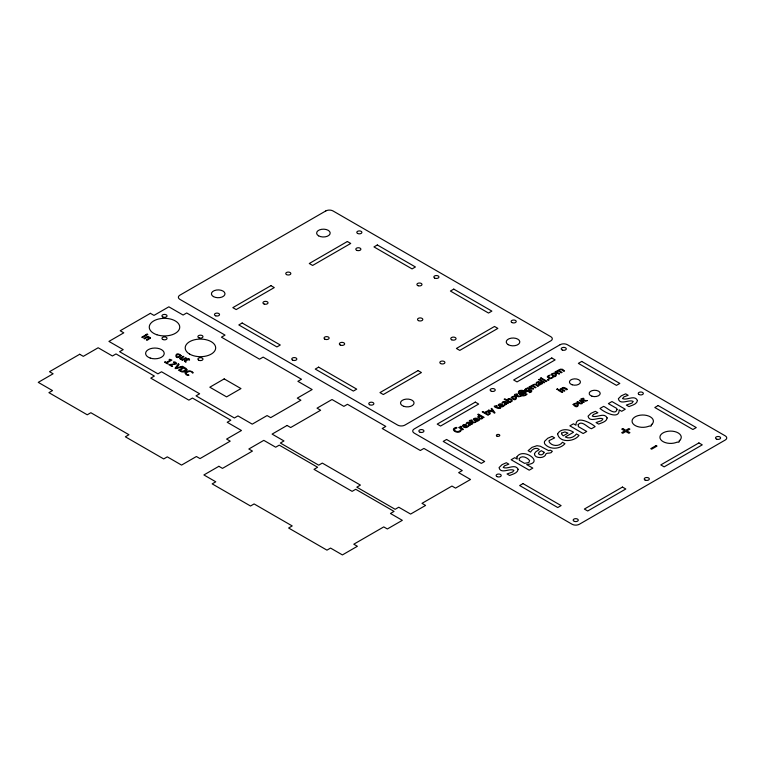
<?xml version="1.0" encoding="UTF-8"?>
<svg xmlns="http://www.w3.org/2000/svg" width="765" height="765" viewBox="0 0 765 765"><rect width="100%" height="100%" fill="white"/><g stroke="black" fill="none" stroke-linecap="round" stroke-linejoin="round"><path stroke-width="1.15" d="M482.237 417.116C481.883 420.501 475.715 415.873 480.42 416.064L482.237 417.116M485.89 412.861L487.697 414.248C492.115 414.525 486.97 410.03 485.89 412.861M507.836 400.191L509.653 401.568C514.061 401.855 508.916 397.351 507.836 400.191M520.315 392.55C520.64 396.624 529.925 392.445 524.235 390.743C512.77 388.094 520.726 400.238 527.085 394.176L526.655 393.927C524.58 397.446 515.381 393.784 520.286 390.858C524.226 388.859 528.94 395.715 521.912 391.317L520.315 392.55M454.142 429.385C454.802 431.986 459.402 432.397 460.616 429.892L461.276 430.265C458.924 435.342 448.405 429.299 456.265 427.386L456.982 427.798L454.142 429.385M524.991 389.509C526.177 393.745 530.25 389.643 531.006 390.628A1.329 0.765 0 0 1 531.044 391.355L529.074 392.235L529.61 392.646C534.439 391.833 530.336 388.228 527.592 387.74L526.836 388.429A2.008 1.157 0 0 0 525.651 388.763L524.991 389.509M462.443 425.627L463.418 427.052L465.474 427.597A2.553 1.473 0 0 0 467.023 427.329L468.486 426.277L467.922 425.952L466.095 427.052L464.279 426.707C470.102 425.33 463.437 423.227 462.443 425.627M473.468 419.258L474.453 420.683L476.499 421.228A2.553 1.473 0 0 0 478.049 420.96L479.512 419.909L478.947 419.583L477.13 420.683L475.314 420.339C481.137 418.962 474.463 416.858 473.468 419.258M498.35 404.895L499.325 406.32L501.371 406.875A2.553 1.473 0 0 0 502.921 406.607L504.393 405.546L503.819 405.221L502.003 406.32L500.186 405.976C506.009 404.599 499.344 402.495 498.35 404.895M180.224 355.333C175.72 360.334 175.07 351.996 180.224 355.333M468.907 424.221L469.748 424.919L470.905 424.001L469.882 423.408L468.907 424.221M504.814 403.49L505.655 404.188L506.803 403.27L505.789 402.686L504.814 403.49M538.914 383.81L539.746 384.499L540.903 383.581L539.889 382.997L538.914 383.81M460.702 427.214L463.389 429.366L462.682 429.777L458.732 427.501L460.061 427.166A1.769 1.023 0 0 1 460.597 426.325L461.515 426.583L460.702 427.214M617.001 409.514C615.213 416.227 606.502 407.162 603.595 406.378L600.018 408.443C602.992 411.417 619.516 420.702 619.162 409.849L621.668 411.293L625.254 409.227L611.962 401.549L608.376 403.624L616.743 408.443L617.001 409.514M578.177 424.661L578.378 426.631L586.736 431.46L583.16 433.526L569.868 425.856L573.454 423.781L575.959 425.235C575.615 414.372 592.129 423.667 595.103 426.631L591.517 428.696C587.864 428.046 581.706 419.708 578.177 424.661M518.154 469.328C517.695 473.219 512.617 474.128 509.653 475.476L507.032 473.956L512.693 471.967L513.917 470.293C509.777 467.97 500.645 474.51 499.038 467.606L502.022 464.68L506.353 462.72L508.868 464.173L504.546 465.799L503.236 467.453C507.597 469.681 515.199 463.294 518.154 469.328M607.161 417.939C606.702 421.831 601.625 422.749 598.66 424.087L596.031 422.567L601.701 420.587L602.916 418.904C598.785 416.581 589.643 423.122 588.036 416.217L591.02 413.291L595.361 411.331L597.876 412.784L593.554 414.41L592.244 416.064C596.604 418.292 604.207 411.905 607.161 417.939M637.455 400.449C636.996 404.341 631.919 405.259 628.954 406.598L626.325 405.077L631.995 403.098L633.21 401.415C629.079 399.091 619.937 405.632 618.33 398.728L621.314 395.801L625.655 393.841L628.17 395.295L623.848 396.92L622.538 398.575C626.898 400.803 634.501 394.415 637.455 400.449M516.92 456.887L517.245 459.124L514.74 457.68L511.154 459.746L529.227 470.179L532.813 468.113L526.683 464.575C545.541 463.198 523.107 446.817 516.92 456.887M582.108 402.38L581.037 403.346L577.671 401.549L576.963 401.969C577.938 403.117 582.595 405.402 582.672 402.361L584.125 402.38L580.186 400.105L579.468 400.516L582.108 402.38M562.304 388.62L562.342 389.337L564.895 390.81L564.178 391.221L560.238 388.945L561.692 388.964C561.778 385.923 566.425 388.209 567.41 389.366L566.693 389.777L563.336 387.989L562.304 388.62M511.307 397.408C516.834 404.675 519.521 391.976 511.307 397.408M551.183 374.381C556.71 381.649 559.397 368.959 551.183 374.381M573.128 404.436C578.656 411.704 581.343 399.014 573.128 404.436M557.618 433.803C559.129 443.078 574.257 441.998 579.009 435.409L576.485 433.956C573.96 437.341 569.179 439.072 565.278 436.997L573.52 432.244C568.854 428.983 560.802 428.19 557.618 433.803M482.801 417.719C481.453 421.525 474.29 415.93 479.932 415.778L477.695 414.487L478.412 414.075L484.14 417.384L482.801 417.719M485.364 412.259L485.44 412.937L482.906 411.474L482.189 411.886L487.974 415.223L488.596 414.859L488.194 414.525C493.54 414.439 487.362 409.074 485.364 412.259M507.319 399.588L507.386 400.267L504.862 398.804L504.145 399.215L509.92 402.553L510.551 402.189L510.14 401.855C515.486 401.768 509.308 396.394 507.319 399.588M534.467 453.645C534.066 457.269 539.363 458.015 542.002 457.327A6.761 3.902 0 0 0 545.397 455.175C545.598 451.446 550.838 454.84 552.34 451.274L550.245 450.164L548.687 450.671L540.319 446.234L536.963 445.699L532.01 447.362L528.118 450.671L530.585 452.096C532.105 448.978 536.351 446.884 539.268 449.495L535.71 451.895L534.467 453.645M519.253 458.56L519.292 460.31L524.551 463.351L528.787 462.576L529.619 460.626C527.62 457.652 521.778 454.888 519.253 458.56M530.996 386.593L530.996 387.281L533.635 388.811L532.928 389.222L528.978 386.947L529.696 386.526C531.761 386.344 534.869 381.582 538.484 386.009L537.757 386.43C535.49 383.064 530.155 385.292 536.064 387.406L535.337 387.826L531.943 386.019L530.996 386.593M557.073 371.541L557.073 372.23L559.712 373.75L559.005 374.161L555.055 371.886L555.773 371.474C557.838 371.293 560.946 366.531 564.56 370.958L563.834 371.369C561.567 368.003 556.231 370.241 562.141 372.354L561.414 372.765L558.02 370.958L557.073 371.541M561.606 433.105L561.481 433.918L563.212 435.859L567.984 433.105L564.886 431.948L561.606 433.105M549.28 440.516L549.06 441.711C551.622 446.416 559.444 446.789 562.476 442.266L564.952 443.7C559.97 449.218 550.398 449.925 545.158 444.427A8.31 4.8 0 0 1 544.632 441.271L547.807 438.24L552.062 436.385L554.654 437.876L549.28 440.516M471.393 424.164C464.795 429.71 471.909 418.971 466.717 423.81L466.124 423.475C467.176 420.109 475.505 424.642 471.393 424.164M507.3 403.432C500.693 408.979 507.817 398.24 502.624 403.079L502.031 402.744C503.083 399.378 511.402 403.91 507.3 403.432M541.4 383.753C534.792 389.289 541.916 378.551 536.724 383.399L536.131 383.055C537.183 379.698 545.502 384.221 541.4 383.753M463.294 425.464L463.772 426.373L465.512 425.369L463.294 425.464M474.329 419.096L474.807 420.004L476.547 419L474.329 419.096M499.201 404.733L499.679 405.651L501.419 404.647L499.201 404.733M181.104 355.61C173.885 362.256 174.43 349.318 181.104 355.61M185.082 372.871L186.172 374.821L188.974 375.204C182.108 374.448 190.552 368.587 192.589 373.11L193.306 372.698C191.221 370.308 186.966 370.25 185.082 372.871M529.457 389.968C528.338 392.818 523.604 388.4 527.812 388.706L529.457 389.968M544.03 452.249L543.638 453.53L541.869 454.754L539.994 454.754L538.455 453.76L539.096 452.134L541.333 450.69L544.03 452.249M520.917 392.426C521.29 395.476 526.463 393.162 521.797 391.871L520.917 392.426M186.956 369.811L185.752 371.168L183.677 371.905A3.165 1.826 0 0 1 181.554 371.79L178.436 370.193L183.81 367.095L186.278 368.567L186.956 369.811M185.895 369.619L182.787 371.398L179.765 370.308L184.002 367.86L185.895 369.619M175.701 363.174L174.363 364.035L168.797 364.628L171.991 366.473L172.622 366.11L170.289 364.771L176.333 363.968A1.865 1.081 0 0 0 176.667 363.279L175.07 361.988L173.464 362.084L175.701 363.174M548.457 376.351C548.381 378.187 551.794 378.627 552.626 376.992L553.238 377.355L550.877 378.579A2.821 1.626 0 0 1 549.27 378.426L547.405 377.164A2.333 1.348 0 0 1 547.558 376.275L549.413 375.194L550.016 375.539L548.457 376.351M512.234 397.236C515.371 402.094 517.58 394.807 512.234 397.236M552.11 374.219C555.247 379.067 557.465 371.78 552.11 374.219M574.056 404.274C577.192 409.122 579.411 401.835 574.056 404.274M184.566 360.937L185.627 362.237L186.124 361.95L185.541 361.166L188.018 359.684L189.586 359.971L188.553 359.378L189.338 358.928L187.349 358.68L184.566 360.937M150.485 338.025L147.081 340.339L146.364 339.918L149.433 337.805L147.129 337.413L144.575 338.885L143.858 338.474L147.798 336.198L148.515 336.61L147.779 337.04L149.548 337.164L150.485 338.025M179.909 358.221L180.244 359.234L182.462 359.56L181.726 359.98L182.433 360.392L186.383 358.116L185.666 357.704L183.112 359.177L180.798 358.785L183.868 356.672L183.151 356.261L179.909 358.221M178.388 363.958L175.042 368.233L175.759 368.654L183.084 366.674L182.414 366.292L176.409 367.898L179.144 364.398L178.388 363.958M475.725 422.242L473.478 422.854L470.102 421.563L469.337 420.549L471.804 419.956L472.34 420.262L471.307 420.865L473.87 422.29L475.725 422.242M500.606 407.879L498.359 408.491L494.974 407.2L494.219 406.186L496.676 405.593L497.212 405.899L496.179 406.502L498.751 407.936L500.606 407.879M520.879 396.174L518.632 396.786L515.256 395.486L514.491 394.482L516.958 393.889L517.494 394.195L516.461 394.788L519.024 396.222L520.879 396.174M587.319 400.535L585.072 401.147L581.687 399.856L580.931 398.842L583.389 398.249L583.934 398.565L582.901 399.158L585.464 400.592L587.319 400.535M651.981 424.25L651.063 425.082A1.1 0.631 0 0 1 651.063 425.981A1.1 0.631 0 0 1 649.504 425.981L648.07 426.507A10.672 6.168 0 0 1 632.215 422.242A10.672 6.168 0 0 1 644.589 415.099A10.672 6.168 0 0 1 651.981 424.25M679.836 440.334L678.918 441.156A1.1 0.631 0 0 1 678.918 442.055A1.1 0.631 0 0 1 677.36 442.055L675.925 442.591A10.672 6.168 0 0 1 660.08 438.326A10.672 6.168 0 0 1 672.445 431.183A10.672 6.168 0 0 1 679.836 440.334M325.804 210.939L179.861 295.194A5.087 2.936 0 0 0 179.861 299.345L397.695 425.111A5.087 2.936 0 0 0 404.886 425.111L550.819 340.855A5.087 2.936 0 0 0 550.819 336.705L332.995 210.939A5.087 2.936 0 0 0 325.804 210.939M150.389 313.325L120.191 330.757L123.787 332.832L108.936 341.41L123.194 349.634L119.598 351.709L157.934 373.846L161.53 371.771L199.636 393.774L196.041 395.849L234.386 417.986L237.972 415.911L252.24 424.145L267.09 415.567L270.686 417.642L300.884 400.21L297.289 398.135L312.149 389.557L297.881 381.324L301.477 379.249L263.141 357.112L259.545 359.187L221.439 337.183L225.034 335.108L186.698 312.971L183.103 315.046L168.845 306.822L153.985 315.4L150.389 313.325M79.703 354.262L49.515 371.694L53.11 373.779L38.25 382.357L52.508 390.58L48.912 392.655L87.258 414.793L90.853 412.718L128.95 434.721L125.355 436.796L163.7 458.933L167.296 456.858L181.554 465.091L196.414 456.514L200.009 458.589L230.198 441.156L226.603 439.081L241.463 430.504L227.205 422.27L230.801 420.195L192.455 398.058L188.859 400.133L150.762 378.13L154.358 376.055L116.012 353.918L112.417 355.993L98.159 347.759L83.299 356.347L79.703 354.262M145.656 334.955L141.707 337.231L142.424 337.642L146.364 335.366L145.656 334.955M147.081 334.133L146.364 334.544L147.798 334.544L147.081 334.133M270.925 285.651L232.828 307.645L236.175 309.586L274.281 287.583L270.925 285.651M347.367 241.511L309.27 263.514L312.627 265.445L350.724 243.452L347.367 241.511M165.135 361.893L164.59 362.208L167.459 363.863L168.004 363.547L166.923 362.926L171.895 360.057L169.658 359.282L169.103 359.598L170.452 360.066L166.206 362.514L165.135 361.893M242.17 323.002L238.814 324.943L276.92 346.937L280.277 345.005L242.17 323.002M377.327 244.972L373.97 246.913L412.077 268.907L415.424 266.975L377.327 244.972M224.193 378.895L209.82 387.205L226.593 396.882L240.975 388.582L224.193 378.895M318.613 367.143L315.257 369.074L353.363 391.078L356.72 389.136L318.613 367.143M453.769 289.113L450.413 291.044L488.519 313.048L491.876 311.106L453.769 289.113M287.076 425.455L272.101 434.109L283.968 440.956L280.373 443.031L318.709 465.168L322.304 463.093L360.411 485.087L356.815 487.162L395.151 509.299L398.747 507.224L410.614 514.07L425.589 505.426L421.993 503.351L451.952 486.052L455.548 488.127L470.523 479.483L458.656 472.636L462.251 470.561L423.915 448.424L420.32 450.499L382.213 428.505L385.809 426.43L347.463 404.293L343.877 406.368L332.01 399.521L317.035 408.166L320.631 410.241L290.671 427.53L287.076 425.455M218.886 466.306L203.901 474.95L215.768 481.797L212.173 483.872L250.518 506.009L254.104 503.934L292.211 525.938L288.615 528.013L326.961 550.15L330.557 548.075L342.414 554.921L357.389 546.277L353.793 544.202L383.753 526.903L387.348 528.978L402.323 520.334L390.466 513.487L394.051 511.412L355.715 489.275L352.12 491.35L314.013 469.347L317.609 467.272L279.273 445.134L275.677 447.209L263.81 440.363L248.835 449.007L252.431 451.082L222.472 468.381L218.886 466.306M418.063 370.595L379.966 392.598L383.313 394.53L421.419 372.536L418.063 370.595M494.506 326.464L456.409 348.457L459.765 350.399L497.862 328.405L494.506 326.464M560.152 344.69L414.209 428.955A5.087 2.936 0 0 0 414.209 433.105L572.134 524.274A5.087 2.936 0 0 0 579.325 524.274L725.258 440.018A5.087 2.936 0 0 0 725.258 435.868L567.343 344.69A5.087 2.936 0 0 0 560.152 344.69M475.323 402.113L437.217 424.106L440.573 426.048L478.67 404.044L475.323 402.113M551.766 357.972L513.659 379.976L517.016 381.907L555.122 359.913L551.766 357.972M541.104 377.881L540.386 378.293L546.124 381.601L546.841 381.19L541.104 377.881M539.315 379.325L538.598 379.736L540.033 379.736L539.315 379.325M488.778 410.155L488.003 410.604L493.473 412L494.267 413.196L495.012 412.765L491.79 408.414L491.111 408.806L492.88 411.216L488.778 410.155M540.74 380.148L540.033 380.568L543.972 382.844L544.69 382.424L540.74 380.148M548.285 379.316L547.386 379.832L548.285 380.348L549.184 379.832L548.285 379.316M446.559 439.464L443.212 441.405L481.309 463.399L484.666 461.467L446.559 439.464M581.716 361.434L578.359 363.375L616.466 385.369L619.822 383.428L581.716 361.434M557.379 388.945L556.662 389.366L558.087 389.366L557.379 388.945M558.804 389.777L558.087 390.188L562.036 392.464L562.744 392.053L558.804 389.777M523.011 483.604L519.655 485.536L557.752 507.539L561.108 505.598L523.011 483.604M658.158 405.565L654.811 407.506L692.908 429.5L696.265 427.568L658.158 405.565M622.748 428.534L621.706 429.136L624.756 430.905L621.696 432.665L622.748 433.277L625.808 431.508L628.868 433.277L629.92 432.665L626.851 430.905L629.911 429.136L628.859 428.534L625.808 430.293L622.748 428.534M656.131 445.555L650.757 448.663L651.656 449.179L657.02 446.072L656.131 445.555M622.461 487.056L584.355 509.06L587.711 510.991L625.808 488.998L622.461 487.056M698.904 442.925L660.797 464.919L664.154 466.86L702.26 444.857L698.904 442.925M418.493 320.631A2.649 1.53 0 0 0 422.787 319.684A2.649 1.53 0 0 0 419.23 318.011A2.649 1.53 0 0 0 418.493 320.631M451.733 339.813A2.649 1.53 0 0 0 456.026 338.876A2.649 1.53 0 0 0 452.459 337.202A2.649 1.53 0 0 0 451.733 339.813M340.32 345.082A2.649 1.53 0 0 0 344.613 344.145A2.649 1.53 0 0 0 341.047 342.471A2.649 1.53 0 0 0 340.32 345.082M357.551 233.421A2.544 1.463 0 0 0 361.807 232.761A2.544 1.463 0 0 0 358.699 230.963A2.544 1.463 0 0 0 357.551 233.421M511.881 322.524A2.544 1.463 0 0 0 516.136 321.864A2.544 1.463 0 0 0 513.019 320.066A2.544 1.463 0 0 0 511.881 322.524M369.533 404.704A2.544 1.463 0 0 0 373.789 404.044A2.544 1.463 0 0 0 370.681 402.247A2.544 1.463 0 0 0 369.533 404.704M215.74 315.84A2.544 1.463 0 0 0 219.545 314.568A2.544 1.463 0 0 0 215.74 313.296A2.544 1.463 0 0 0 215.74 315.84M434.597 278.039A2.544 1.463 0 0 0 438.852 277.379A2.544 1.463 0 0 0 435.734 275.582A2.544 1.463 0 0 0 434.597 278.039M292.498 360.086A2.544 1.463 0 0 0 296.743 359.426A2.544 1.463 0 0 0 293.636 357.628A2.544 1.463 0 0 0 292.498 360.086M440.592 363.547A2.544 1.463 0 0 0 444.838 362.887A2.544 1.463 0 0 0 441.73 361.09A2.544 1.463 0 0 0 440.592 363.547M286.502 274.578A2.544 1.463 0 0 0 290.757 273.927A2.544 1.463 0 0 0 287.64 272.13A2.544 1.463 0 0 0 286.502 274.578M508.237 344.69A6.78 3.911 0 0 0 519.578 342.93A6.78 3.911 0 0 0 511.278 338.14A6.78 3.911 0 0 0 508.237 344.69M403.891 406.358A6.78 3.911 0 0 0 414.056 402.973A6.78 3.911 0 0 0 403.891 399.588A6.78 3.911 0 0 0 403.891 406.358M318.613 235.84A6.78 3.911 0 0 0 329.954 234.09A6.78 3.911 0 0 0 321.654 229.299A6.78 3.911 0 0 0 318.613 235.84M213.416 296.581A6.78 3.911 0 0 0 224.757 294.821A6.78 3.911 0 0 0 216.457 290.031A6.78 3.911 0 0 0 213.416 296.581M716.805 439.215A2.544 1.463 0 0 0 720.611 437.943A2.544 1.463 0 0 0 716.805 436.672A2.544 1.463 0 0 0 716.805 439.215M496.887 476.547A2.544 1.463 0 0 0 501.142 475.887A2.544 1.463 0 0 0 498.025 474.09A2.544 1.463 0 0 0 496.887 476.547M574.458 521.395A2.544 1.463 0 0 0 578.273 520.124A2.544 1.463 0 0 0 574.458 518.852A2.544 1.463 0 0 0 574.458 521.395M644.981 479.999A2.544 1.463 0 0 0 649.236 479.349A2.544 1.463 0 0 0 646.119 477.551A2.544 1.463 0 0 0 644.981 479.999M562.476 350.112A2.544 1.463 0 0 0 566.291 348.84A2.544 1.463 0 0 0 562.476 347.578A2.544 1.463 0 0 0 562.476 350.112M638.995 394.501A2.544 1.463 0 0 0 643.241 393.841A2.544 1.463 0 0 0 640.133 392.043A2.544 1.463 0 0 0 638.995 394.501M420.128 432.292A2.544 1.463 0 0 0 423.944 431.03A2.544 1.463 0 0 0 420.128 429.758A2.544 1.463 0 0 0 420.128 432.292M491.426 391.278A2.544 1.463 0 0 0 495.232 390.007A2.544 1.463 0 0 0 491.426 388.735A2.544 1.463 0 0 0 491.426 391.278M496.896 436.079A1.693 0.975 0 0 0 499.727 435.639A1.693 0.975 0 0 0 497.652 434.444A1.693 0.975 0 0 0 496.896 436.079M150.246 358.077A9.323 5.384 0 0 0 164.226 353.42A9.323 5.384 0 0 0 150.246 348.764A9.323 5.384 0 0 0 150.246 358.077M162.696 339.421A2.544 1.463 0 0 0 166.952 338.761A2.544 1.463 0 0 0 163.834 336.963A2.544 1.463 0 0 0 162.696 339.421M162.696 316.92A2.544 1.463 0 0 0 166.952 316.261A2.544 1.463 0 0 0 163.834 314.463A2.544 1.463 0 0 0 162.696 316.92M156.863 334.754A15.252 8.807 0 0 0 179.746 327.133A15.252 8.807 0 0 0 156.863 319.512A15.252 8.807 0 0 0 156.863 334.754M198.642 360.172A2.544 1.463 0 0 0 202.897 359.512A2.544 1.463 0 0 0 199.78 357.714A2.544 1.463 0 0 0 198.642 360.172M199.168 337.91A2.544 1.463 0 0 0 202.983 336.638A2.544 1.463 0 0 0 199.168 335.366A2.544 1.463 0 0 0 199.168 337.91M189.653 354.109A15.252 8.807 0 0 0 215.166 350.16A15.252 8.807 0 0 0 196.49 339.383A15.252 8.807 0 0 0 189.653 354.109M572.182 384.776A5.508 3.175 0 0 0 580.434 382.022A5.508 3.175 0 0 0 572.182 379.268A5.508 3.175 0 0 0 572.182 384.776M591.947 396.194A5.508 3.175 0 0 0 600.209 393.44A5.508 3.175 0 0 0 591.947 390.686A5.508 3.175 0 0 0 591.947 396.194M264.221 304.078A2.544 1.463 0 0 0 268.027 302.806A2.544 1.463 0 0 0 264.221 301.534A2.544 1.463 0 0 0 264.221 304.078M418.187 285.747A2.544 1.463 0 0 0 421.993 284.475A2.544 1.463 0 0 0 418.187 283.203A2.544 1.463 0 0 0 418.187 285.747M324.8 339.125A2.544 1.463 0 0 0 329.055 338.465A2.544 1.463 0 0 0 325.938 336.667A2.544 1.463 0 0 0 324.8 339.125M357.073 250.461A2.544 1.463 0 0 0 360.889 249.199A2.544 1.463 0 0 0 357.073 247.927A2.544 1.463 0 0 0 357.073 250.461"/></g></svg>
